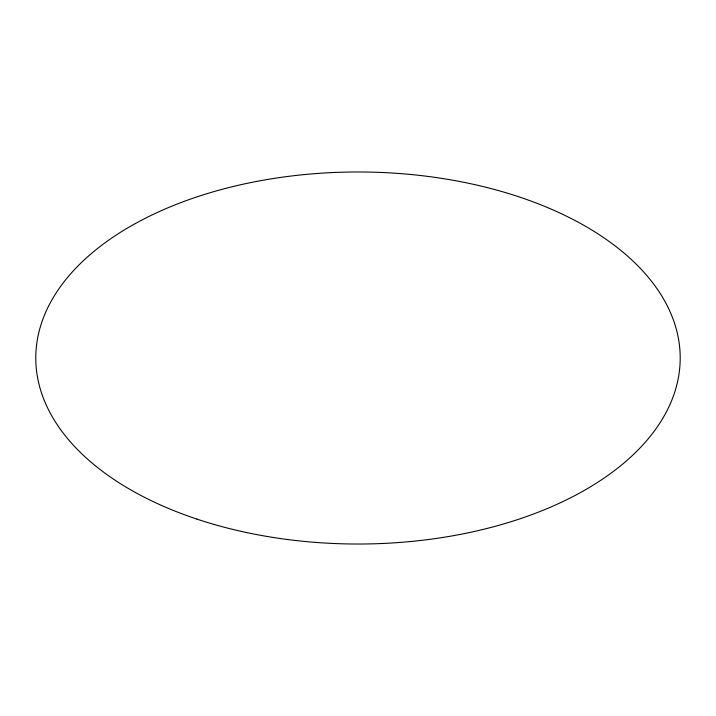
<?xml version="1.0" encoding="UTF-8"?>
<svg xmlns="http://www.w3.org/2000/svg" width="716" height="716" viewBox="0 0 716 716"><rect width="100%" height="100%" fill="white"/><g stroke="black" fill="none" stroke-linecap="round" stroke-linejoin="round"><path stroke-width="1.07" d="M196.9 519.1A322.2 186.017 0 0 0 680.2 358A322.2 186.017 0 0 0 196.9 196.9A322.2 186.017 0 0 0 196.9 519.1"/></g></svg>
